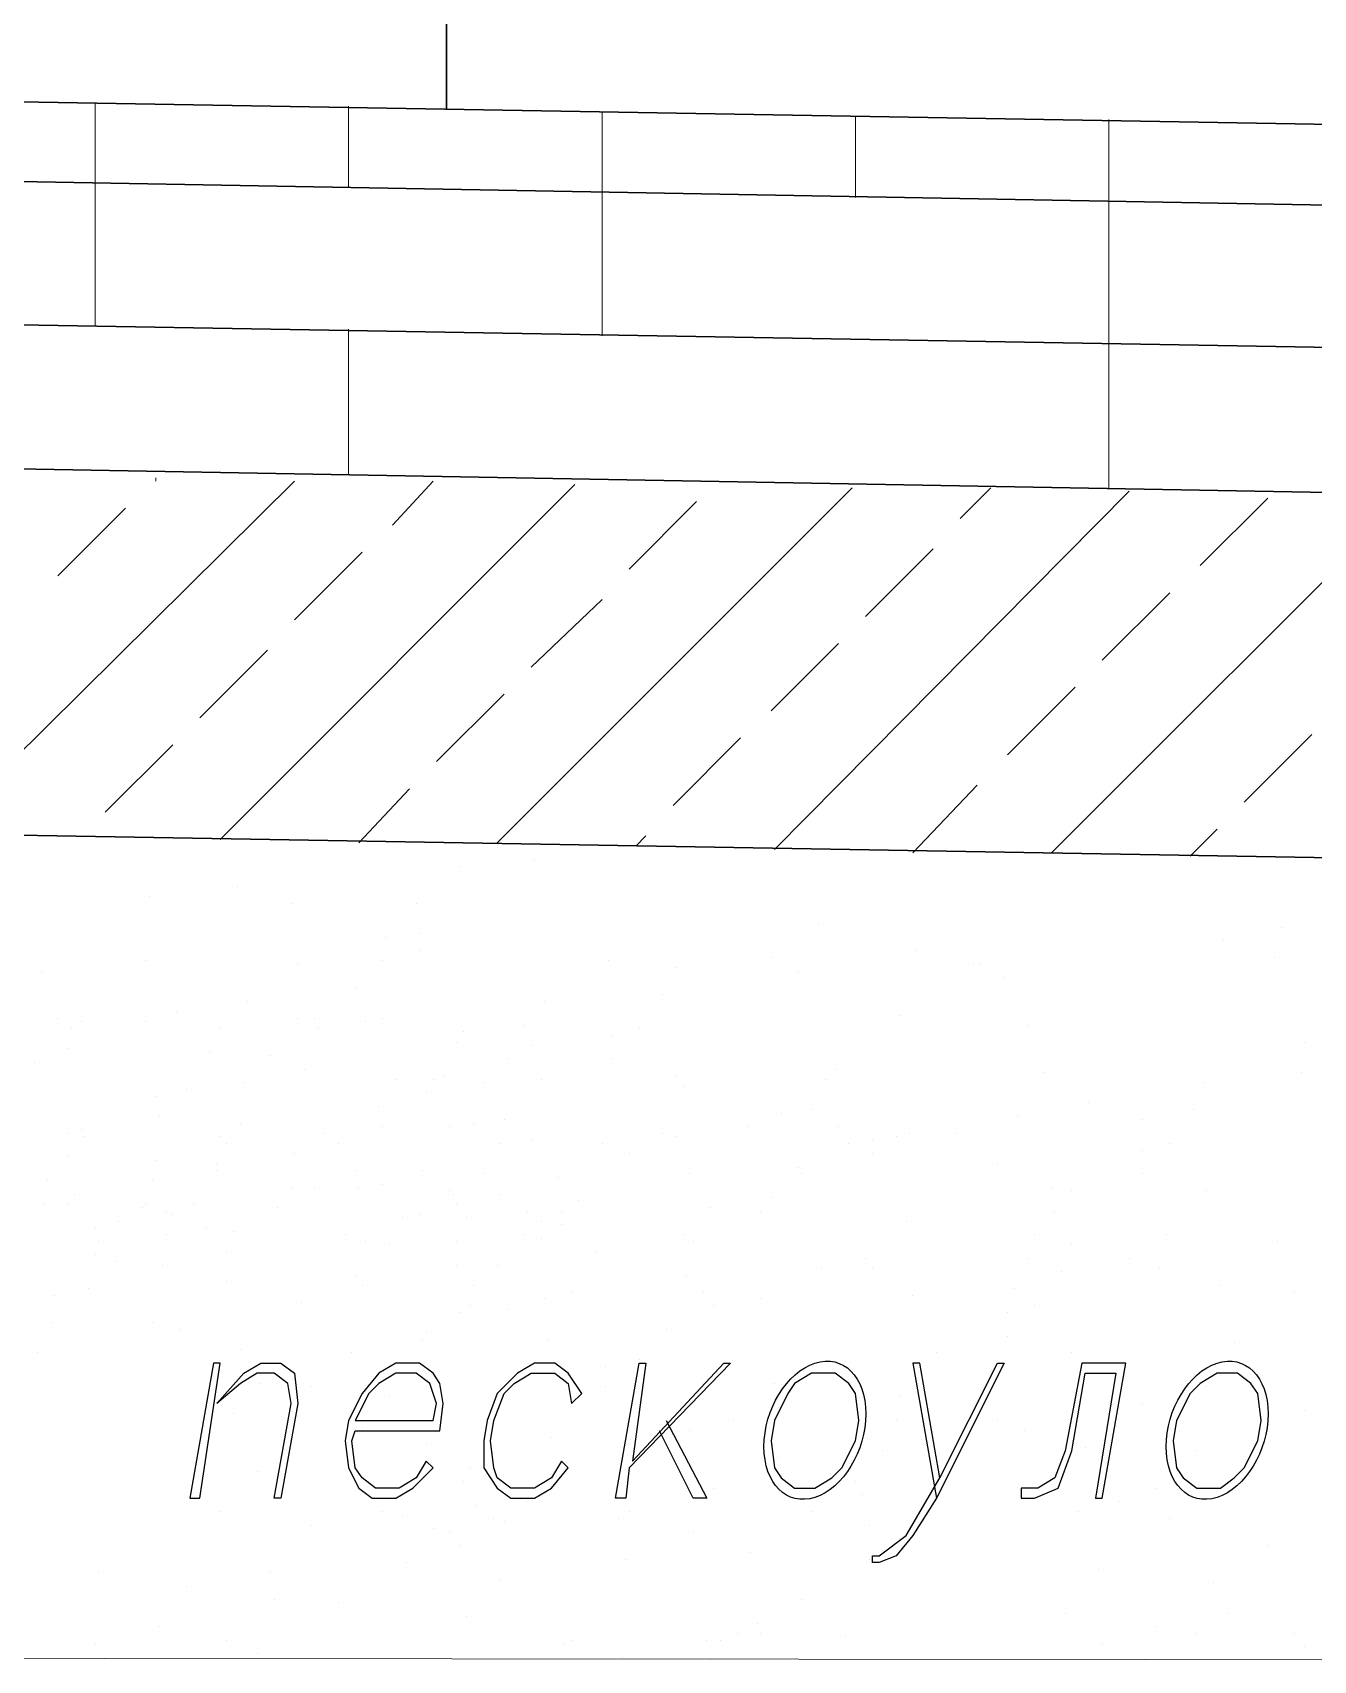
# Model space of a CAD drawing. Header units: millimetres. Extents: x 4241 to 6572, y 870 to 1291.
# Drawn here: x 5128.94 to 5144.99, y 920.87 to 941.26 of the extents above; entities that cross this region are included whole.
import ezdxf

# ---------------------------------------------------------------- set-up
doc = ezdxf.new("R2010")
doc.units = ezdxf.units.MM
doc.layers.add('PDF _0', color=7, linetype='Continuous')
doc.layers.add('PDF _ОВПД_Основная линия', color=7, linetype='Continuous')

msp = doc.modelspace()

# ---------------------------------------------------------------- linework, layer by layer
at = {"layer": 'PDF _0', "color": 5, "lineweight": 25}
msp.add_lwpolyline([(5134.1306, 962.2702), (5134.1306, 940.2984)], close=True, dxfattribs=at)
at = {"layer": 'PDF _0', "lineweight": 18}
for points in [[(5129.7278, 937.589), (5129.7278, 939.3671), (5129.7278, 940.3831)], [(5132.9029, 939.3247), (5132.9029, 940.3408)], [(5136.078, 937.462), (5136.078, 939.2824), (5136.078, 940.2561)], [(5139.2531, 939.1977), (5139.2531, 940.2138)], [(5142.4282, 935.5569), (5142.4282, 937.3773), (5142.4282, 939.1554), (5142.4282, 940.1714)], [(5132.9029, 935.7263), (5132.9029, 937.5467)], [(5127.7804, 931.2388), (5132.2256, 935.6416)], [(5130.4898, 935.6416), (5130.4898, 935.684)], [(5131.2942, 931.1541), (5135.7393, 935.5993)], [(5133.4533, 935.0913), (5133.9613, 935.6416)], [(5134.7656, 931.1118), (5139.2108, 935.5569)], [(5140.5655, 935.1759), (5140.9465, 935.5569)], [(5136.4167, 934.5409), (5137.2634, 935.3876)], [(5138.2371, 931.0271), (5142.6823, 935.5146)], [(5141.7086, 930.9848), (5146.196, 935.4723)], [(5143.5713, 934.5832), (5144.418, 935.4299)], [(5129.2621, 934.4562), (5130.1088, 935.3029)], [(5132.2256, 933.9059), (5133.0723, 934.7526)], [(5139.3801, 933.9482), (5140.2268, 934.7949)], [(5135.189, 933.3132), (5136.078, 934.1599)], [(5142.3436, 933.3979), (5143.1903, 934.2446)], [(5131.0402, 932.6782), (5131.8869, 933.5249)], [(5138.1948, 932.7629), (5139.0415, 933.6095)], [(5134.0036, 932.1278), (5134.8503, 932.9745)], [(5141.1582, 932.2125), (5142.0049, 933.0592)], [(5129.8548, 931.4928), (5130.7015, 932.3395)], [(5136.9671, 931.5775), (5137.8138, 932.4242)], [(5144.1216, 931.6198), (5144.9683, 932.4665)], [(5133.0299, 931.1118), (5133.6649, 931.7891)], [(5139.9728, 930.9848), (5140.7772, 931.8315)], [(5143.4443, 930.9425), (5143.783, 931.2811)], [(5136.5014, 931.0695), (5136.6284, 931.1965)], [(5112.4552, 920.9091), (5155.933, 920.8668)]]:
    msp.add_lwpolyline(points, dxfattribs=at)
at = {"layer": 'PDF _0', "lineweight": 9}
for points in [[(5135.2313, 930.9001), (5135.2313, 930.9001)], [(5134.3, 930.8154), (5134.3, 930.8154)], [(5131.5059, 930.5614), (5131.5059, 930.5614)], [(5130.4052, 930.4344), (5130.4052, 930.4344)], [(5132.1832, 930.3498), (5132.1832, 930.3498)], [(5133.7496, 930.3498), (5133.7496, 930.3498)], [(5138.7875, 930.0958), (5138.7875, 930.0958)], [(5144.5873, 930.0534), (5144.5873, 930.0534)], [(5133.3686, 929.9264), (5133.3686, 929.9264)], [(5133.7919, 929.9688), (5133.7919, 929.9688)], [(5143.8676, 929.8841), (5143.8676, 929.8841)], [(5133.7919, 929.7571), (5133.7919, 929.7571)], [(5138.1948, 929.6724), (5138.1948, 929.6724)], [(5140.0152, 929.7571), (5140.0152, 929.7571)], [(5144.5027, 929.6724), (5144.5027, 929.6724)], [(5129.0505, 929.5031), (5129.0505, 929.5031)], [(5130.3628, 929.6301), (5130.3628, 929.6301)], [(5132.2679, 929.5877), (5132.2679, 929.5877)], [(5133.3263, 929.6301), (5133.3263, 929.6301)], [(5136.1627, 929.6301), (5136.1627, 929.6301)], [(5137.0094, 929.5454), (5137.0094, 929.5454)], [(5138.5334, 929.5031), (5138.5334, 929.5031)], [(5140.7349, 929.5877), (5140.7349, 929.5877)], [(5140.8195, 929.5877), (5140.8195, 929.5877)], [(5132.9876, 929.2914), (5132.9876, 929.2914)], [(5141.1159, 929.4184), (5141.1159, 929.4184)], [(5131.6329, 929.1221), (5131.6329, 929.1221)], [(5135.3583, 929.1221), (5135.3583, 929.1221)], [(5136.8401, 929.2067), (5136.8401, 929.2067)], [(5129.2621, 928.9104), (5129.2621, 928.9104)], [(5129.5585, 928.868), (5129.5585, 928.868)], [(5130.3628, 928.868), (5130.3628, 928.868)], [(5130.7438, 928.9951), (5130.7438, 928.9951)], [(5132.2679, 928.9104), (5132.2679, 928.9104)], [(5132.4796, 928.9104), (5132.4796, 928.9104)], [(5133.1146, 928.868), (5133.1146, 928.868)], [(5133.3263, 928.9104), (5133.3263, 928.9104)], [(5135.1043, 928.8257), (5135.1043, 928.8257)], [(5139.8035, 928.9527), (5139.8035, 928.9527)], [(5141.4122, 928.8257), (5141.4122, 928.8257)], [(5129.4315, 928.7834), (5129.4315, 928.7834)], [(5131.2942, 928.7834), (5131.2942, 928.7834)], [(5132.5219, 928.7834), (5132.5219, 928.7834)], [(5134.2576, 928.614), (5134.2576, 928.614)], [(5134.3423, 928.741), (5134.3423, 928.741)], [(5136.205, 928.6987), (5136.205, 928.6987)], [(5136.5437, 928.7834), (5136.5437, 928.7834)], [(5144.8837, 928.614), (5144.8837, 928.614)], [(5129.3891, 928.5294), (5129.3891, 928.5294)], [(5131.1672, 928.487), (5131.1672, 928.487)], [(5131.9292, 928.4447), (5131.9292, 928.4447)], [(5135.189, 928.5717), (5135.189, 928.5717)], [(5128.9658, 928.36), (5128.9658, 928.36)], [(5132.3526, 928.2754), (5132.3526, 928.2754)], [(5134.8927, 928.4024), (5134.8927, 928.4024)], [(5136.205, 928.4024), (5136.205, 928.4024)], [(5138.9991, 928.2754), (5138.9991, 928.2754)], [(5141.6239, 928.233), (5141.6239, 928.233)], [(5144.8413, 928.233), (5144.8413, 928.233)], [(5130.8708, 928.0214), (5130.8708, 928.0214)], [(5131.5905, 928.106), (5131.5905, 928.106)], [(5133.4956, 928.1484), (5133.4956, 928.1484)], [(5133.9613, 928.1484), (5133.9613, 928.1484)], [(5134.0883, 928.1907), (5134.0883, 928.1907)], [(5134.5963, 928.106), (5134.5963, 928.106)], [(5135.316, 928.1484), (5135.316, 928.1484)], [(5137.0094, 928.1907), (5137.0094, 928.1907)], [(5137.0094, 928.1907), (5137.0094, 928.1907)], [(5137.0941, 928.0637), (5137.0941, 928.0637)], [(5138.8721, 928.1484), (5138.8721, 928.1484)], [(5143.6136, 928.106), (5143.6136, 928.106)], [(5130.4898, 927.9367), (5130.4898, 927.9367)], [(5133.2839, 927.8097), (5133.2839, 927.8097)], [(5133.8766, 927.979), (5133.8766, 927.979)], [(5142.1742, 927.852), (5142.1742, 927.852)], [(5130.5322, 927.6827), (5130.5322, 927.6827)], [(5131.5482, 927.598), (5131.5482, 927.598)], [(5134.4693, 927.598), (5134.4693, 927.598)], [(5134.8503, 927.6403), (5134.8503, 927.6403)], [(5138.3218, 927.725), (5138.3218, 927.725)], [(5138.7028, 927.7673), (5138.7028, 927.7673)], [(5141.2852, 927.6827), (5141.2852, 927.6827)], [(5142.8516, 927.6403), (5142.8516, 927.6403)], [(5143.4866, 927.7673), (5143.4866, 927.7673)], [(5129.3891, 927.471), (5129.3891, 927.471)], [(5129.5585, 927.5133), (5129.5585, 927.5133)], [(5129.6008, 927.4287), (5129.6008, 927.4287)], [(5131.2942, 927.4287), (5131.2942, 927.4287)], [(5132.6066, 927.471), (5132.6066, 927.471)], [(5133.3263, 927.5557), (5133.3263, 927.5557)], [(5134.173, 927.5557), (5134.173, 927.5557)], [(5136.8401, 927.471), (5136.8401, 927.471)], [(5137.0094, 927.4287), (5137.0094, 927.4287)], [(5137.8984, 927.5557), (5137.8984, 927.5557)], [(5139.0415, 927.5557), (5139.0415, 927.5557)], [(5139.7612, 927.4287), (5139.7612, 927.4287)], [(5139.9305, 927.471), (5139.9305, 927.471)], [(5140.5232, 927.471), (5140.5232, 927.471)], [(5131.3789, 927.344), (5131.3789, 927.344)], [(5132.2256, 927.217), (5132.2256, 927.217)], [(5132.7759, 927.344), (5132.7759, 927.344)], [(5134.808, 927.344), (5134.808, 927.344)], [(5135.189, 927.3863), (5135.189, 927.3863)], [(5136.078, 927.344), (5136.078, 927.344)], [(5136.078, 927.344), (5136.078, 927.344)], [(5136.4167, 927.217), (5136.4167, 927.217)], [(5139.1685, 927.344), (5139.1685, 927.344)], [(5139.4648, 927.3863), (5139.4648, 927.3863)], [(5139.4648, 927.217), (5139.4648, 927.217)], [(5142.8516, 927.2593), (5142.8516, 927.2593)], [(5143.1903, 927.344), (5143.1903, 927.344)], [(5129.3891, 927.1747), (5129.3891, 927.1747)], [(5130.4898, 927.1323), (5130.4898, 927.1323)], [(5131.2519, 927.09), (5131.2519, 927.09)], [(5131.2519, 927.0053), (5131.2519, 927.0053)], [(5132.9876, 927.0053), (5132.9876, 927.0053)], [(5133.8343, 927.0053), (5133.8343, 927.0053)], [(5138.5334, 927.0477), (5138.5334, 927.0477)], [(5141.0312, 927.09), (5141.0312, 927.09)], [(5129.1351, 926.8783), (5129.1351, 926.8783)], [(5130.4475, 926.8783), (5130.4475, 926.8783)], [(5132.1832, 926.7936), (5132.1832, 926.7936)], [(5132.4796, 926.7936), (5132.4796, 926.7936)], [(5133.0299, 926.7936), (5133.0299, 926.7936)], [(5133.3263, 926.836), (5133.3263, 926.836)], [(5134.5963, 926.963), (5134.5963, 926.963)], [(5135.5277, 926.9206), (5135.5277, 926.9206)], [(5137.1787, 926.963), (5137.1787, 926.963)], [(5138.5758, 926.963), (5138.5758, 926.963)], [(5141.7086, 926.7936), (5141.7086, 926.7936)], [(5142.8516, 926.963), (5142.8516, 926.963)], [(5129.0928, 926.582), (5129.0928, 926.582)], [(5129.3891, 926.582), (5129.3891, 926.582)], [(5129.4738, 926.709), (5129.4738, 926.709)], [(5130.3628, 926.582), (5130.3628, 926.582)], [(5130.9555, 926.582), (5130.9555, 926.582)], [(5134.173, 926.7513), (5134.173, 926.7513)], [(5134.2153, 926.709), (5134.2153, 926.709)], [(5134.2576, 926.582), (5134.2576, 926.582)], [(5134.808, 926.709), (5134.808, 926.709)], [(5135.7817, 926.6243), (5135.7817, 926.6243)], [(5138.1948, 926.6666), (5138.1948, 926.6666)], [(5141.9626, 926.7513), (5141.9626, 926.7513)], [(5143.656, 926.7513), (5143.656, 926.7513)], [(5130.0242, 926.3703), (5130.0242, 926.3703)], [(5130.3205, 926.5396), (5130.3205, 926.5396)], [(5130.6168, 926.4973), (5130.6168, 926.4973)], [(5130.7015, 926.455), (5130.7015, 926.455)], [(5132.0139, 926.5396), (5132.0139, 926.5396)], [(5133.5803, 926.4126), (5133.5803, 926.4126)], [(5133.7919, 926.455), (5133.7919, 926.455)], [(5134.3846, 926.4126), (5134.3846, 926.4126)], [(5135.1467, 926.4973), (5135.1467, 926.4973)], [(5135.316, 926.3703), (5135.316, 926.3703)], [(5135.57, 926.4973), (5135.57, 926.4973)], [(5137.4327, 926.5396), (5137.4327, 926.5396)], [(5138.0678, 926.4973), (5138.0678, 926.4973)], [(5139.8882, 926.3703), (5139.8882, 926.3703)], [(5141.7509, 926.4973), (5141.7509, 926.4973)], [(5129.7278, 926.2856), (5129.7278, 926.2856)], [(5130.6168, 926.201), (5130.6168, 926.201)], [(5131.1249, 926.2856), (5131.1249, 926.2856)], [(5131.4635, 926.2433), (5131.4635, 926.2433)], [(5132.8606, 926.201), (5132.8606, 926.201)], [(5135.1043, 926.201), (5135.1043, 926.201)], [(5135.57, 926.328), (5135.57, 926.328)], [(5137.0941, 926.201), (5137.0941, 926.201)], [(5141.4969, 926.201), (5141.4969, 926.201)], [(5143.1479, 926.201), (5143.1479, 926.201)], [(5129.7701, 926.1163), (5129.7701, 926.1163)], [(5131.3789, 925.9893), (5131.3789, 925.9893)], [(5133.1146, 926.1163), (5133.1146, 926.1163)], [(5133.4109, 926.074), (5133.4109, 926.074)], [(5134.2576, 926.1163), (5134.2576, 926.1163)], [(5135.316, 926.1586), (5135.316, 926.1586)], [(5135.9934, 925.9893), (5135.9934, 925.9893)], [(5137.2211, 926.1163), (5137.2211, 926.1163)], [(5141.9626, 926.074), (5141.9626, 926.074)], [(5144.545, 926.1163), (5144.545, 926.1163)], [(5129.7278, 925.9469), (5129.7278, 925.9469)], [(5129.9818, 925.8623), (5129.9818, 925.8623)], [(5130.5745, 925.8199), (5130.5745, 925.8199)], [(5134.2576, 925.8199), (5134.2576, 925.8199)], [(5134.7656, 925.8199), (5134.7656, 925.8199)], [(5138.8298, 925.7776), (5138.8298, 925.7776)], [(5139.3801, 925.9046), (5139.3801, 925.9046)], [(5139.4648, 925.7776), (5139.4648, 925.7776)], [(5141.4122, 925.9046), (5141.4122, 925.9046)], [(5142.6823, 925.9046), (5142.6823, 925.9046)], [(5143.0633, 925.7776), (5143.0633, 925.7776)], [(5131.3789, 925.6083), (5131.3789, 925.6083)], [(5132.9876, 925.6929), (5132.9876, 925.6929)], [(5133.0723, 925.5659), (5133.0723, 925.5659)], [(5134.4693, 925.5659), (5134.4693, 925.5659)], [(5137.1364, 925.6929), (5137.1364, 925.6929)], [(5141.8356, 925.7353), (5141.8356, 925.7353)], [(5143.8253, 925.5659), (5143.8253, 925.5659)], [(5129.2198, 925.4389), (5129.2198, 925.4389)], [(5129.6431, 925.5236), (5129.6431, 925.5236)], [(5132.3102, 925.3543), (5132.3102, 925.3543)], [(5135.3583, 925.3966), (5135.3583, 925.3966)], [(5135.697, 925.4813), (5135.697, 925.4813)], [(5137.3481, 925.4813), (5137.3481, 925.4813)], [(5138.0678, 925.3966), (5138.0678, 925.3966)], [(5139.9728, 925.4389), (5139.9728, 925.4389)], [(5141.2429, 925.5236), (5141.2429, 925.5236)], [(5144.7567, 925.4813), (5144.7567, 925.4813)], [(5134.3, 925.2273), (5134.3, 925.2273)], [(5134.427, 925.3119), (5134.427, 925.3119)], [(5134.8927, 925.2696), (5134.8927, 925.2696)], [(5137.4751, 925.3119), (5137.4751, 925.3119)], [(5141.1582, 925.2273), (5141.1582, 925.2273)], [(5141.4969, 925.3119), (5141.4969, 925.3119)], [(5129.1775, 925.1003), (5129.1775, 925.1003)], [(5130.4475, 925.1003), (5130.4475, 925.1003)], [(5130.7862, 925.0156), (5130.7862, 925.0156)], [(5133.8766, 924.9732), (5133.8766, 924.9732)], [(5136.8824, 925.0156), (5136.8824, 925.0156)], [(5131.5482, 924.7616), (5131.5482, 924.7616)], [(5133.8343, 924.8886), (5133.8343, 924.8886)], [(5135.4007, 924.8886), (5135.4007, 924.8886)], [(5141.1582, 924.9309), (5141.1582, 924.9309)], [(5143.9946, 924.8462), (5143.9946, 924.8462)], [(5129.0081, 924.7192), (5129.0081, 924.7192)], [(5132.9453, 924.7192), (5132.9453, 924.7192)], [(5136.1204, 924.5499), (5136.1204, 924.5499)], [(5136.5437, 924.6346), (5136.5437, 924.6346)], [(5140.2692, 924.7192), (5140.2692, 924.7192)], [(5141.9626, 924.7192), (5141.9626, 924.7192)], [(5131.8022, 924.3382), (5131.8022, 924.3382)], [(5133.4533, 924.4652), (5133.4533, 924.4652)], [(5133.8766, 924.4652), (5133.8766, 924.4652)], [(5138.2371, 924.3382), (5138.2371, 924.3382)], [(5132.4372, 924.2959), (5132.4372, 924.2959)], [(5133.4109, 924.1689), (5133.4109, 924.1689)], [(5133.8766, 924.2959), (5133.8766, 924.2959)], [(5136.1204, 924.2959), (5136.1204, 924.2959)], [(5139.8035, 924.1689), (5139.8035, 924.1689)], [(5143.656, 924.2959), (5143.656, 924.2959)], [(5131.4635, 923.9572), (5131.4635, 923.9572)], [(5142.8516, 924.0842), (5142.8516, 924.0842)], [(5144.8837, 923.9995), (5144.8837, 923.9995)], [(5133.0723, 923.7879), (5133.0723, 923.7879)], [(5137.1787, 923.7455), (5137.1787, 923.7455)], [(5137.7291, 923.8725), (5137.7291, 923.8725)], [(5139.7612, 923.8725), (5139.7612, 923.8725)], [(5141.0312, 923.8725), (5141.0312, 923.8725)], [(5141.3699, 923.7455), (5141.3699, 923.7455)], [(5144.418, 923.7455), (5144.418, 923.7455)], [(5133.8766, 923.5762), (5133.8766, 923.5762)], [(5135.443, 923.6609), (5135.443, 923.6609)], [(5142.1319, 923.5339), (5142.1319, 923.5339)], [(5138.2794, 923.4069), (5138.2794, 923.4069)], [(5139.5918, 923.4915), (5139.5918, 923.4915)], [(5143.529, 923.4915), (5143.529, 923.4915)], [(5131.7599, 923.2375), (5131.7599, 923.2375)], [(5133.1569, 923.1105), (5133.1569, 923.1105)], [(5134.3423, 923.1105), (5134.3423, 923.1105)], [(5134.427, 923.2799), (5134.427, 923.2799)], [(5139.2531, 923.1105), (5139.2531, 923.1105)], [(5135.2737, 923.0682), (5135.2737, 923.0682)], [(5137.4751, 923.0258), (5137.4751, 923.0258)], [(5139.3378, 922.9412), (5139.3378, 922.9412)], [(5142.3859, 923.0682), (5142.3859, 923.0682)], [(5143.0209, 923.0258), (5143.0209, 923.0258)], [(5131.2942, 922.7295), (5131.2942, 922.7295)], [(5133.3263, 922.7295), (5133.3263, 922.7295)], [(5134.5116, 922.8142), (5134.5116, 922.8142)], [(5134.9773, 922.8988), (5134.9773, 922.8988)], [(5135.1467, 922.8565), (5135.1467, 922.8565)], [(5136.4167, 922.7295), (5136.4167, 922.7295)], [(5138.7028, 922.7295), (5138.7028, 922.7295)], [(5142.0472, 922.7295), (5142.0472, 922.7295)], [(5142.5553, 922.8565), (5142.5553, 922.8565)], [(5132.4372, 922.5602), (5132.4372, 922.5602)], [(5133.5803, 922.6872), (5133.5803, 922.6872)], [(5133.9613, 922.5178), (5133.9613, 922.5178)], [(5134.7233, 922.6448), (5134.7233, 922.6448)], [(5134.8503, 922.6025), (5134.8503, 922.6025)], [(5136.2897, 922.6448), (5136.2897, 922.6448)], [(5139.4225, 922.5602), (5139.4225, 922.5602)], [(5143.1903, 922.6448), (5143.1903, 922.6448)], [(5134.173, 922.4755), (5134.173, 922.4755)], [(5134.3, 922.3062), (5134.3, 922.3062)], [(5137.2211, 922.4755), (5137.2211, 922.4755)], [(5139.8035, 922.3908), (5139.8035, 922.3908)], [(5144.418, 922.3062), (5144.418, 922.3062)], [(5133.6226, 922.0945), (5133.6226, 922.0945)], [(5136.3744, 922.1368), (5136.3744, 922.1368)], [(5137.9408, 922.2215), (5137.9408, 922.2215)], [(5139.4225, 922.1368), (5139.4225, 922.1368)], [(5129.7701, 921.9675), (5129.7701, 921.9675)], [(5131.9292, 921.9675), (5131.9292, 921.9675)], [(5134.808, 921.8828), (5134.808, 921.8828)], [(5142.3012, 922.0098), (5142.3012, 922.0098)], [(5130.8708, 921.7981), (5130.8708, 921.7981)], [(5143.7406, 921.8405), (5143.7406, 921.8405)], [(5131.9716, 921.6288), (5131.9716, 921.6288)], [(5132.7759, 921.5865), (5132.7759, 921.5865)], [(5138.5758, 921.6288), (5138.5758, 921.6288)], [(5130.5322, 921.2901), (5130.5322, 921.2901)], [(5134.3846, 921.4171), (5134.3846, 921.4171)], [(5138.0254, 921.3325), (5138.0254, 921.3325)], [(5141.8779, 921.4595), (5141.8779, 921.4595)], [(5143.0209, 921.2901), (5143.0209, 921.2901)], [(5143.91, 921.4595), (5143.91, 921.4595)], [(5129.7278, 921.0784), (5129.7278, 921.0784)], [(5131.3789, 921.1208), (5131.3789, 921.1208)], [(5135.6123, 921.0784), (5135.6123, 921.0784)], [(5135.697, 921.1208), (5135.697, 921.1208)], [(5137.3904, 921.1208), (5137.3904, 921.1208)], [(5137.5597, 921.1208), (5137.5597, 921.1208)], [(5137.7714, 921.2054), (5137.7714, 921.2054)], [(5138.0678, 921.2054), (5138.0678, 921.2054)], [(5139.1261, 921.1631), (5139.1261, 921.1631)], [(5142.3436, 921.0784), (5142.3436, 921.0784)], [(5143.529, 921.2054), (5143.529, 921.2054)], [(5144.7567, 921.2054), (5144.7567, 921.2054)], [(5131.7599, 920.9514), (5131.7599, 920.9514)], [(5136.332, 920.9091), (5136.332, 920.9091)], [(5137.4327, 920.8668), (5137.4327, 920.8668)], [(5144.8837, 921.0361), (5144.8837, 921.0361)]]:
    msp.add_lwpolyline(points, dxfattribs=at)
at = {"layer": 'PDF _0', "lineweight": 25}
for points in [[(5131.0402, 922.8988), (5131.2942, 924.5922), (5131.2095, 924.5922), (5130.9132, 922.8988)], [(5132.0562, 922.8988), (5131.9716, 922.8988), (5132.1832, 924.0842), (5132.1409, 924.3382), (5131.9716, 924.4652), (5131.7599, 924.4652), (5131.5482, 924.3382), (5131.2519, 924.0842), (5131.5905, 924.4652), (5131.8022, 924.5922), (5132.0562, 924.5922), (5132.2256, 924.4652), (5132.2679, 924.0842)], [(5132.9876, 923.7455), (5134.046, 923.7455), (5134.0883, 924.0842), (5134.046, 924.3382), (5133.9613, 924.4652), (5133.7919, 924.5922), (5133.4956, 924.5922), (5133.2839, 924.4652), (5133.0723, 924.2112), (5132.9029, 923.8725), (5132.8606, 923.6185), (5132.9029, 923.2799), (5133.0299, 923.0258), (5133.1993, 922.8988), (5133.4956, 922.8988), (5133.7073, 923.0258), (5133.9613, 923.2799), (5133.8766, 923.3645), (5133.7496, 923.1529), (5133.5379, 923.0258), (5133.2416, 923.0258), (5133.0723, 923.1529), (5132.9876, 923.2799), (5132.9453, 923.6185)], [(5135.6547, 923.2799), (5135.57, 923.3645), (5135.443, 923.1529), (5135.2313, 923.0258), (5134.935, 923.0258), (5134.7656, 923.1529), (5134.7233, 923.2799), (5134.681, 923.6185), (5134.7233, 923.8725), (5134.8503, 924.2112), (5134.9773, 924.3382), (5135.189, 924.4652), (5135.4853, 924.4652), (5135.6547, 924.3382), (5135.697, 924.0842), (5135.824, 924.2112), (5135.6547, 924.4652), (5135.4853, 924.5922), (5135.2313, 924.5922), (5135.0197, 924.4652), (5134.7656, 924.2112), (5134.6386, 923.8725), (5134.5963, 923.6185), (5134.5963, 923.2799), (5134.7656, 923.0258), (5134.935, 922.8988), (5135.2313, 922.8988), (5135.443, 923.0258)], [(5136.459, 923.3645), (5137.6021, 924.5922), (5137.6868, 924.5922), (5136.4167, 923.2799), (5136.3744, 922.8988), (5136.2474, 922.8988), (5136.5437, 924.5922), (5136.6284, 924.5922)], [(5142.2589, 922.8988), (5142.3436, 922.8988), (5142.6399, 924.5922), (5142.0896, 924.5922), (5141.8779, 923.4915), (5141.7509, 923.1529), (5141.5392, 923.0258), (5141.3275, 923.0258), (5141.3275, 922.8988), (5141.4969, 922.8988), (5141.7932, 923.0258), (5141.9626, 923.4915), (5142.1319, 924.4652), (5142.5129, 924.4652)], [(5133.9613, 923.8725), (5134.0036, 924.0842), (5133.919, 924.3382), (5133.7496, 924.4652), (5133.4956, 924.4652), (5133.2839, 924.3382), (5133.1569, 924.2112), (5132.9876, 923.8725)], [(5138.7028, 924.4652), (5138.4911, 924.3382), (5138.4064, 924.2112), (5138.2371, 923.8725), (5138.1948, 923.6185), (5138.2371, 923.2799), (5138.3218, 923.1529), (5138.4911, 923.0258), (5138.7451, 923.0258), (5138.9568, 923.1529), (5139.0838, 923.2799), (5139.2531, 923.6185), (5139.2955, 923.8725), (5139.2531, 924.2112), (5139.1685, 924.3382), (5138.9991, 924.4652)], [(5143.783, 924.4652), (5143.5713, 924.3382), (5143.4443, 924.2112), (5143.2749, 923.8725), (5143.2326, 923.6185), (5143.2749, 923.2799), (5143.3596, 923.1529), (5143.529, 923.0258), (5143.8253, 923.0258), (5143.9946, 923.1529), (5144.1216, 923.2799), (5144.291, 923.6185), (5144.3333, 923.8725), (5144.291, 924.2112), (5144.2063, 924.3382), (5144.037, 924.4652)]]:
    msp.add_lwpolyline(points, close=True, dxfattribs=at)
for points in [[(5140.3115, 923.1529), (5141.0312, 924.5922), (5141.1159, 924.5922), (5140.2692, 922.8988), (5139.9728, 922.4332), (5139.7612, 922.1792), (5139.5495, 922.0945), (5139.4648, 922.0945), (5139.4648, 922.1792), (5139.5495, 922.1792), (5139.8882, 922.4332), (5140.3115, 923.1529), (5140.0575, 924.5922), (5139.9728, 924.5922), (5140.2692, 922.8988)], [(5136.8824, 923.8725), (5137.3904, 922.8988), (5137.2211, 922.8988), (5136.7977, 923.7455)]]:
    msp.add_lwpolyline(points, dxfattribs=at)
for centre in [(5138.745, 923.7511), (5143.7829, 923.7511)]:
    msp.add_ellipse(centre, major_axis=(0.2862, 0.844), ratio=0.675915, start_param=0.4649024, end_param=6.7480877, dxfattribs=at)
at = {"layer": 'PDF _ОВПД_Основная линия', "lineweight": 30}
for points in [[(5097.5534, 940.9335), (5149.1171, 940.0444), (5149.1171, 937.6314), (5149.1171, 935.4299), (5097.511, 936.3613)], [(5149.1171, 939.0284), (5097.5534, 939.9598)], [(5097.5534, 938.1394), (5149.1171, 937.2503)], [(5097.511, 931.7468), (5149.1171, 930.8578), (5149.1171, 935.4299)]]:
    msp.add_lwpolyline(points, dxfattribs=at)

doc.saveas('drawing.dxf')
